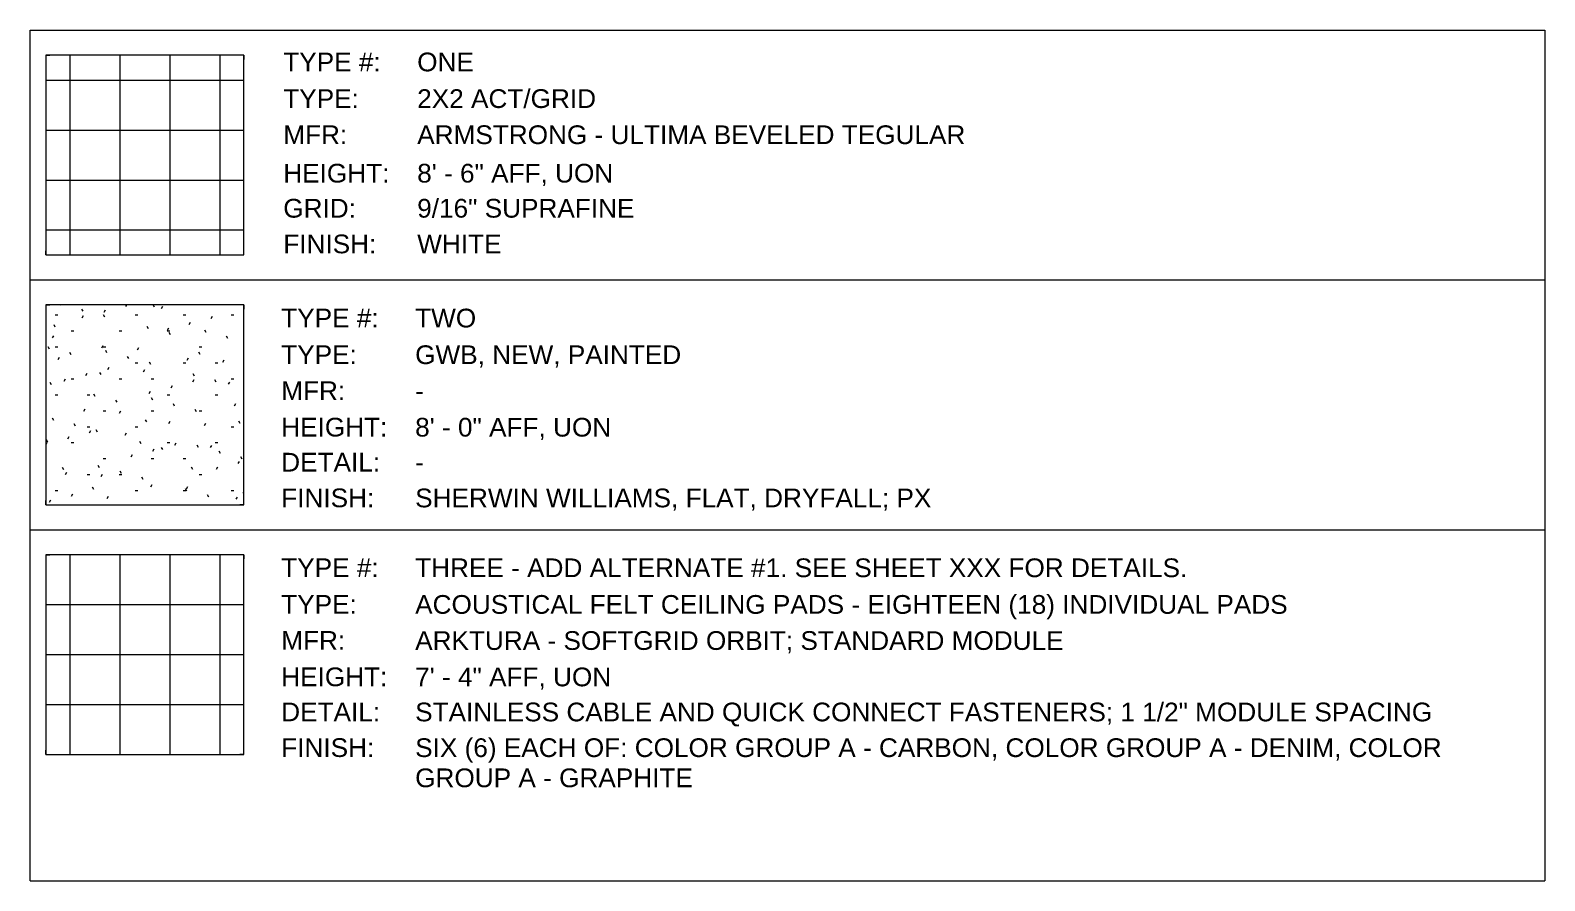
# Model space of a CAD drawing. Header units: inches. Extents: x -1427 to 2274, y -2183 to 260.
# Drawn here: x 1547 to 2274, y -149 to 260 of the extents above; entities that cross this region are included whole.
import ezdxf

# ---------------------------------------------------------------- set-up
doc = ezdxf.new("R2010")
doc.units = ezdxf.units.IN
doc.header["$MEASUREMENT"] = 0
for name, color, linetype, lineweight in [('A-DETL-GENF', 92, 'Continuous', 9), ('A-DETL-MEDM', 33, 'Continuous', 20), ('A-DETL-THIN', 151, 'Continuous', 9), ('G-ANNO-TEXT', 231, 'Continuous', 9)]:
    doc.layers.add(name, color=color, linetype=linetype, lineweight=lineweight)
doc.styles.add('Arial_1', font='arial.ttf', dxfattribs={"height": 9})

msp = doc.modelspace()

# ---------------------------------------------------------------- hatches: boundary and pattern name
at = {"layer": 'A-DETL-GENF'}
h = msp.add_hatch(dxfattribs=at)
h.set_pattern_fill('FP_20', style=0, pattern_type=2)
h.set_pattern_definition([(0, (1542.105, 43.682), (0, 24), []), (90, (1542.105, 43.682), (-24, 1e-15), [])])
h.paths.add_polyline_path([(1649.55, 151.68), (1649.55, 247.68), (1554.34, 247.68), (1554.34, 151.68)], flags=0)
h = msp.add_hatch(dxfattribs=at)
h.set_pattern_fill('FP_1', style=0, pattern_type=2)
h.set_pattern_definition([(0, (1612.6894, 0), (30.72, 7.68), [1.267, -21.773, 1.267, -21.773, -122.88]), (0, (1612.6894, 0), (30.72, 7.68), [-46.08, 1.267, -44.813, 1.267, -21.773, -53.76]), (0, (1612.6894, 0), (30.72, 7.68), [-115.2, 1.267, -14.093, 1.267, -37.133]), (120, (1624.2094, 3.84), (-22.01108, 22.7643), [1.267, -21.773, 1.267, -21.773, -122.88]), (120, (1624.2094, 3.84), (-22.01108, 22.7643), [-46.08, 1.267, -44.813, 1.267, -21.773, -53.76]), (120, (1624.2094, 3.84), (-22.01108, 22.7643), [-115.2, 1.267, -14.093, 1.267, -37.133]), (240, (1628.0494, 19.2), (-8.70892, -30.4443), [1.267, -21.773, 1.267, -21.773, -122.88]), (240, (1628.0494, 19.2), (-8.70892, -30.4443), [-46.08, 1.267, -44.813, 1.267, -21.773, -53.76]), (240, (1628.0494, 19.2), (-8.70892, -30.4443), [-115.2, 1.267, -14.093, 1.267, -37.133])])
h.paths.add_polyline_path([(1649.55, 31.64), (1649.55, 127.64), (1554.34, 127.64), (1554.34, 31.64)], flags=0)
h = msp.add_hatch(dxfattribs=at)
h.set_pattern_fill('FP_21', style=0, pattern_type=2)
h.set_pattern_definition([(0, (1542.105, -88.408), (0, 24), []), (90, (1542.105, -88.408), (-24, 1e-15), [])])
h.paths.add_polyline_path([(1649.55, -88.41), (1649.55, 7.59), (1554.34, 7.59), (1554.34, -88.41)], flags=0)

# ---------------------------------------------------------------- linework, layer by layer
at = {"layer": 'A-DETL-MEDM'}
for p, q in [((1546.92, 259.7), (2274.44, 259.7)), ((1649.55, 247.68), (1554.34, 247.68)), ((1554.34, 247.68), (1554.34, 151.68)), ((1649.55, 151.68), (1649.55, 247.68)), ((1554.34, 151.68), (1649.55, 151.68)), ((1649.55, 127.64), (1554.34, 127.64)), ((1554.34, 127.64), (1554.34, 31.64)), ((1649.55, 31.64), (1649.55, 127.64)), ((1554.34, 31.64), (1649.55, 31.64)), ((1649.55, 7.59), (1554.34, 7.59)), ((1554.34, 7.59), (1554.34, -88.41)), ((1649.55, -88.41), (1649.55, 7.59)), ((1554.34, -88.41), (1649.55, -88.41))]:
    msp.add_line(p, q, dxfattribs=at)
at = {"layer": 'A-DETL-THIN'}
for p, q in [((1546.92, 259.7), (2274.42, 259.7)), ((1546.92, 259.7), (2274.44, 259.7)), ((1546.92, -149.13), (1546.92, 259.7)), ((1546.94, 259.7), (2274.44, 259.7)), ((1546.94, -149.13), (1546.94, 259.7)), ((2274.42, 259.7), (2274.42, -149.13)), ((2274.44, 259.7), (2274.44, -149.13)), ((1554.34, 247.68), (1556.34, 247.68)), ((1554.34, 247.68), (1554.34, 245.68)), ((1649.55, 247.68), (1647.55, 247.68)), ((1649.55, 247.68), (1649.55, 245.68)), ((1554.34, 151.68), (1554.34, 153.68)), ((1649.55, 151.68), (1649.55, 153.68)), ((1554.34, 151.68), (1556.34, 151.68)), ((1546.92, 139.66), (2274.44, 139.66)), ((1554.34, 127.64), (1556.34, 127.64)), ((1554.34, 127.64), (1554.34, 125.64)), ((1649.55, 127.64), (1647.55, 127.64)), ((1649.55, 127.64), (1649.55, 125.64)), ((1554.34, 31.64), (1554.34, 33.64)), ((1554.34, 31.64), (1556.34, 31.64)), ((1649.55, 31.64), (1647.55, 31.64)), ((1649.55, 31.64), (1649.55, 33.64)), ((1546.92, 19.61), (2274.44, 19.61)), ((1554.34, 7.59), (1556.34, 7.59)), ((1554.34, 7.59), (1554.34, 5.59)), ((1649.55, 7.59), (1647.55, 7.59)), ((1649.55, 7.59), (1649.55, 5.59)), ((1554.34, -88.41), (1554.34, -86.41)), ((1649.55, -88.41), (1649.55, -86.41)), ((1554.34, -88.41), (1556.34, -88.41)), ((1649.55, -88.41), (1647.55, -88.41)), ((1546.92, -149.13), (2274.42, -149.13))]:
    msp.add_line(p, q, dxfattribs=at)

# ---------------------------------------------------------------- texts
at = {"layer": 'G-ANNO-TEXT', "color": 7, "char_height": 9, "attachment_point": 1, "style": 'Arial_1'}
for s, insert, width in [('TYPE #:', (1668.45, 248.96), 56.964), ('ONE', (1732.79, 248.96), 33.633), ('TYPE:', (1668.45, 231.35), 44.238), ('2X2 ACT/GRID', (1732.79, 231.35), 104.838), ('MFR:', (1668.45, 213.99), 37.875), ('ARMSTRONG - ULTIMA BEVELED TEGULAR', (1732.79, 213.99), 323.604), ('HEIGHT:', (1668.45, 195.49), 62.418), ('8\' - 6" AFF, UON', (1732.79, 195.49), 115.443), ('GRID:', (1668.45, 178.64), 42.723), ('9/16" SUPRAFINE', (1732.79, 178.64), 127.563), ('FINISH:', (1668.45, 161.49), 54.237), ('WHITE', (1732.79, 161.49), 49.995), ('TYPE #:', (1667.47, 125.9), 56.964), ('TWO', (1731.81, 125.85), 36.663), ('TYPE:', (1667.47, 108.28), 44.238), ('GWB, NEW, PAINTED', (1731.81, 108.23), 157.863), ('MFR:', (1667.47, 90.92), 37.875), ('-', (1731.81, 90.88), 5.151), ('HEIGHT:', (1667.47, 73.42), 62.418), ('8\' - 0" AFF, UON', (1731.81, 73.38), 115.443), ('DETAIL:', (1667.47, 56.57), 57.873), ('-', (1731.81, 56.53), 5.151), ('FINISH:', (1667.47, 39.42), 54.237), ('SHERWIN WILLIAMS, FLAT, DRYFALL; PX', (1731.81, 39.37), 303.606), ('TYPE #:', (1667.47, 5.85), 56.964), ('THREE - ADD ALTERNATE #1. SEE SHEET XXX FOR DETAILS.', (1731.81, 5.81), 453.894), ('TYPE:', (1667.47, -11.77), 44.238), ('ACOUSTICAL FELT CEILING PADS - EIGHTEEN (18) INDIVIDUAL PADS', (1731.81, -11.81), 512.373), ('ARKTURA - SOFTGRID ORBIT; STANDARD MODULE', (1731.81, -29.17), 382.689), ('MFR:', (1667.47, -29.12), 37.875), ('HEIGHT:', (1667.47, -46.62), 62.418), ('7\' - 4" AFF, UON', (1731.81, -46.66), 115.443), ('DETAIL:', (1667.47, -63.47), 57.873), ('STAINLESS CABLE AND QUICK CONNECT FASTENERS; 1 1/2" MODULE SPACING', (1731.81, -63.51), 599.334), ('FINISH:', (1667.47, -80.63), 54.237), ('SIX (6) EACH OF: COLOR GROUP A - CARBON, COLOR GROUP A - DENIM, COLOR ', (1731.81, -80.67), 610.242), ('GROUP A - GRAPHITE', (1731.81, -95.17), 163.923)]:
    msp.add_mtext(s, dxfattribs=dict(at, insert=insert, width=width))

doc.saveas('drawing.dxf')
